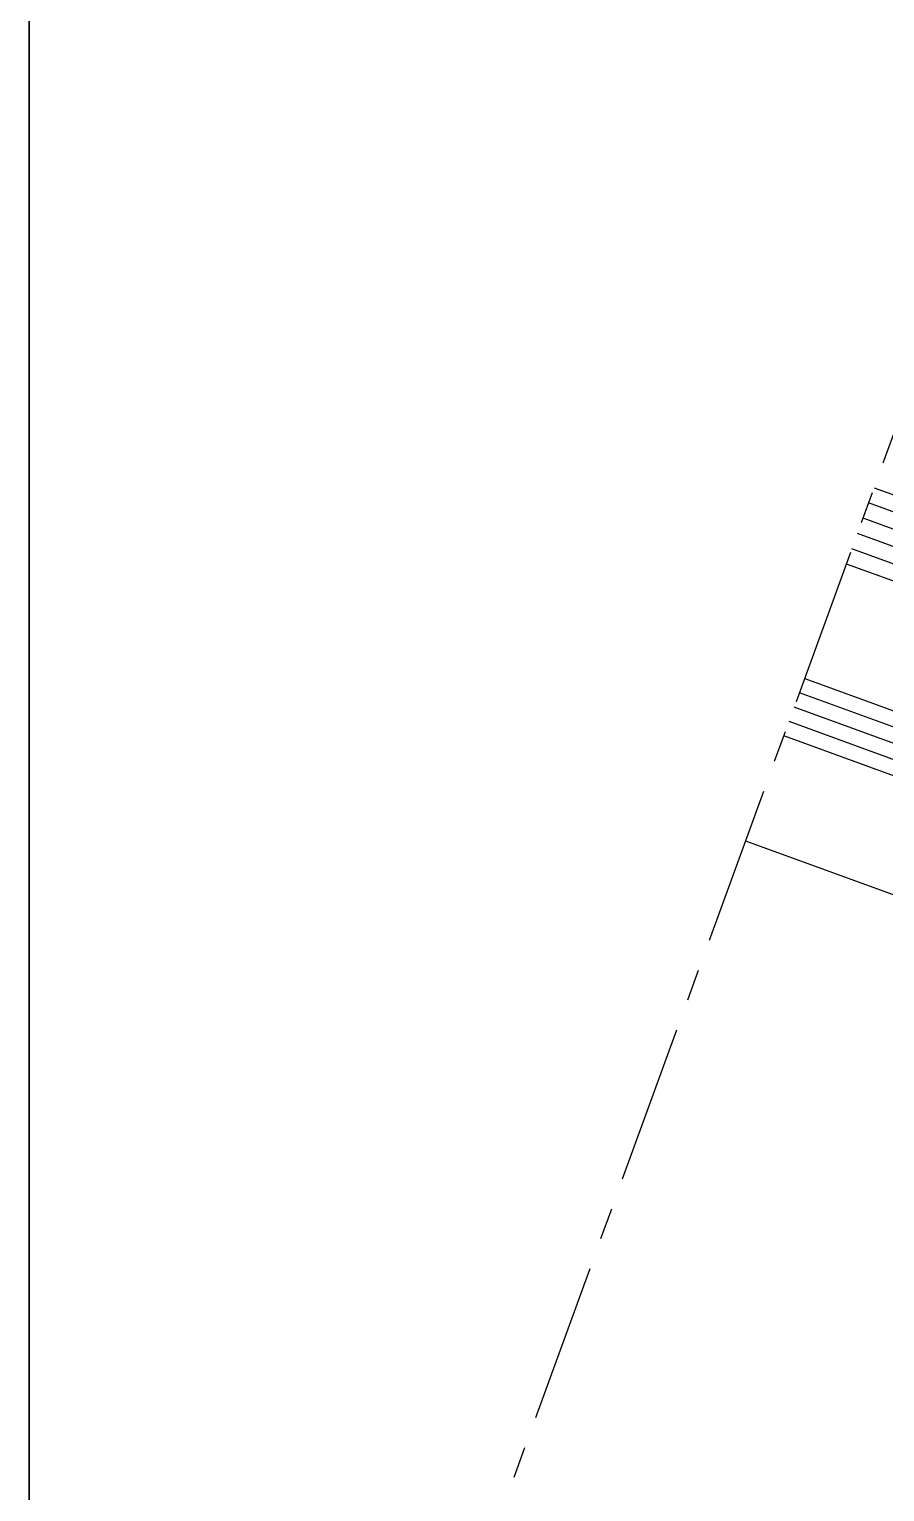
# Model space of a CAD drawing. Header units: millimetres. Extents: x -153 to 2280, y 0 to 724.
# Drawn here: x 1840 to 1882.1, y 485.1 to 557 of the extents above; entities that cross this region are included whole.
import ezdxf

# ---------------------------------------------------------------- set-up
doc = ezdxf.new("R2010")
doc.units = ezdxf.units.MM
doc.header["$LTSCALE"] = 0.025
doc.header["$MEASUREMENT"] = 0
doc.linetypes.add('CENTER', pattern=[2, 1.25, -0.25, 0.25, -0.25])
for name, color, linetype in [('ASSI', 1, 'CENTER'), ('FINE', 7, 'Continuous'), ('MARCHIO', 7, 'Continuous'), ('VETRO', 140, 'Continuous')]:
    doc.layers.add(name, color=color, linetype=linetype)

msp = doc.modelspace()

# ---------------------------------------------------------------- linework, layer by layer
at = {"layer": 'ASSI', "ltscale": 250}
msp.add_line((1860.650756607108, 476.9590121118509), (1885.861501873066, 546.2249654576899), dxfattribs=at)
at = {"layer": 'FINE'}
msp.add_line((1875.254126933896, 517.0814423326315), (1898.746442453544, 508.5309387494901), dxfattribs=at)
at = {"layer": 'MARCHIO'}
for points in [[(1840.000003090618, 396.9999996825356), (1840.000003090618, 693.9999996825354), (2050.000003090618, 693.9999996825354), (2050.000003090618, 396.9999996825356)], [(2050.000003681569, 693.9999992980463), (1840.000003681569, 693.9999992980463), (1840.000003681569, 396.9999992980464), (2050.000003681569, 396.9999992980464)]]:
    msp.add_lwpolyline(points, close=True, dxfattribs=at)
at = {"layer": 'VETRO'}
for p, q in [((1881.58111977891, 534.4647123073596), (1927.249354546186, 517.84283420059)), ((1927.726828824853, 516.8188873056233), (1881.30788347076, 533.714001720543)), ((1927.642194744162, 515.9983493738188), (1881.0342673561, 532.9622476239143)), ((1927.368578629501, 515.24659527719), (1880.760651241439, 532.2104935272855)), ((1927.094962514841, 514.4948411805613), (1880.487035126779, 531.4587394306568)), ((1926.82134640018, 513.7430870839326), (1880.213419012118, 530.706985334028)), ((1908.209870065015, 513.33391052147), (1877.90478304467, 524.3640601437223)), ((1907.953354957521, 512.6291410558806), (1877.648267937176, 523.6592906781328)), ((1907.696839850027, 511.9243715902911), (1877.391752829681, 522.9545212125433))]:
    msp.add_line(p, q, dxfattribs=at)
msp.add_lwpolyline([(1878.161298152164, 525.0688296093119), (1908.466385172509, 514.0386799870591), (1907.440324742532, 511.2196021247016), (1877.135237722187, 522.2497517469542)], dxfattribs=at)

doc.saveas('drawing.dxf')
